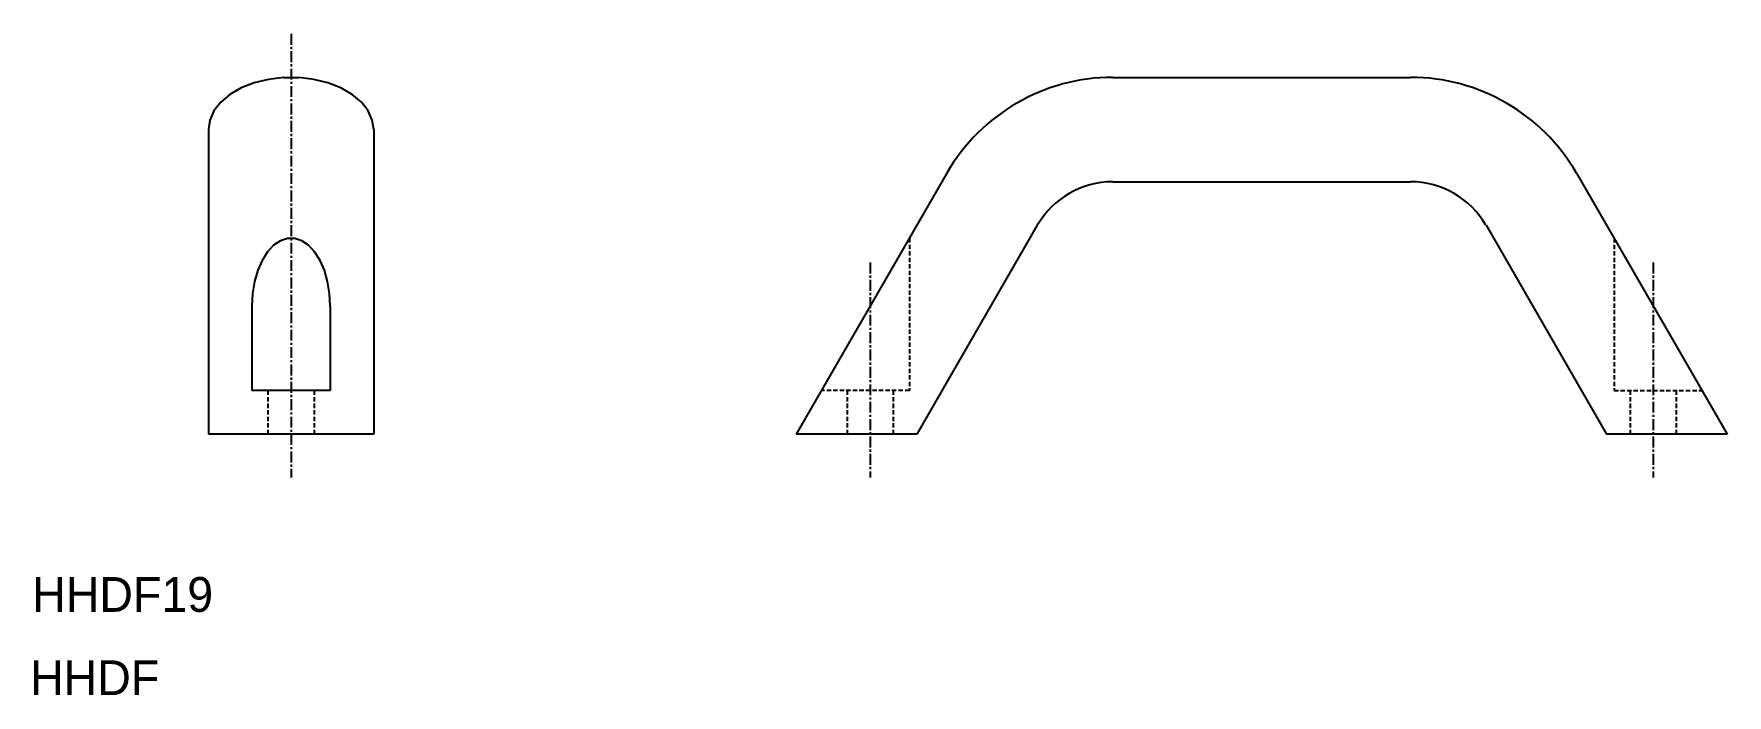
# Model space of a CAD drawing. Extents: x 0 to 195, y 0 to 76.
import ezdxf

# ---------------------------------------------------------------- set-up
doc = ezdxf.new("R2010")
doc.units = 0
doc.linetypes.add('CENTER', pattern=[2, 1.25, -0.25, 0.25, -0.25])
doc.linetypes.add('DASHED', pattern=[0.75, 0.5, -0.25])
doc.layers.get('0').update_dxf_attribs({"linetype": 'CONTINUOUS'})
doc.layers.add('CENTER', color=1, linetype='CENTER')

msp = doc.modelspace()

# ---------------------------------------------------------------- linework, layer by layer
at = {"color": 7, "linetype": 'CONTINUOUS'}
for p, q in [((29.12, 71), (30.88, 71)), ((124.44, 71), (158.69, 71)), ((20.5, 65), (20.5, 30)), ((39.5, 65), (39.5, 30)), ((105.39, 60), (88.07, 30)), ((124.44, 59), (158.69, 59)), ((177.75, 60), (195.07, 30)), ((115.78, 54), (101.92, 30)), ((167.36, 54), (181.21, 30)), ((25.5, 44.72), (25.5, 35)), ((34.5, 44.72), (34.5, 35)), ((34.5, 35), (25.5, 35)), ((39.5, 30), (20.5, 30)), ((101.92, 30), (88.07, 30)), ((195.07, 30), (181.21, 30))]:
    msp.add_line(p, q, dxfattribs=at)
at = {"color": 3, "linetype": 'DASHED'}
for p, q in [((101.07, 52.52), (101.07, 35)), ((182.07, 52.52), (182.07, 35)), ((27.35, 35), (27.35, 30)), ((32.65, 35), (32.65, 30)), ((101.07, 35), (90.95, 35)), ((93.92, 35), (93.92, 30)), ((99.22, 35), (99.22, 30)), ((182.07, 35), (192.18, 35)), ((183.92, 35), (183.92, 30)), ((189.22, 35), (189.22, 30))]:
    msp.add_line(p, q, dxfattribs=at)
at = {"color": 7, "linetype": 'CONTINUOUS', "flags": 128}
for points in [[(29.12, 71), (27.4, 70.77), (25.77, 70.37), (24.27, 69.79), (22.98, 69.04), (21.92, 68.16), (21.14, 67.17), (20.66, 66.1), (20.5, 65)], [(39.5, 65), (39.34, 66.1), (38.86, 67.17), (38.08, 68.16), (37.02, 69.04), (35.73, 69.79), (34.23, 70.37), (32.6, 70.77), (30.88, 71)], [(34.5, 44.72), (34.42, 46.15), (34.2, 47.54), (33.83, 48.83), (33.33, 49.97), (32.71, 50.94), (32.01, 51.7), (31.23, 52.22), (30.42, 52.48), (29.58, 52.48), (28.77, 52.22), (27.99, 51.7), (27.29, 50.94), (26.67, 49.97), (26.17, 48.83), (25.8, 47.54), (25.58, 46.15), (25.5, 44.72)]]:
    msp.add_lwpolyline(points, dxfattribs=at)
at = {"color": 7, "linetype": 'CONTINUOUS'}
for centre, radius, start, end in [((124.44, 49), 22, 90, 150), ((158.69, 49), 22, 30, 90), ((124.44, 49), 10, 90, 150), ((158.69, 49), 10, 30, 90)]:
    msp.add_arc(centre, radius, start, end, dxfattribs=at)
at = {"layer": 'CENTER', "color": 1, "linetype": 'CENTER'}
for p, q in [((30, 76), (30, 25)), ((96.57, 49.72), (96.57, 25)), ((186.57, 49.72), (186.57, 25))]:
    msp.add_line(p, q, dxfattribs=at)

# ---------------------------------------------------------------- texts
at = {"color": 7, "linetype": 'CONTINUOUS'}
for s, p in [('HHDF19', (0.24, 9.57)), ('HHDF', (0, 0))]:
    msp.add_text(s, height=4, dxfattribs=at).set_placement(p)

doc.saveas('drawing.dxf')
